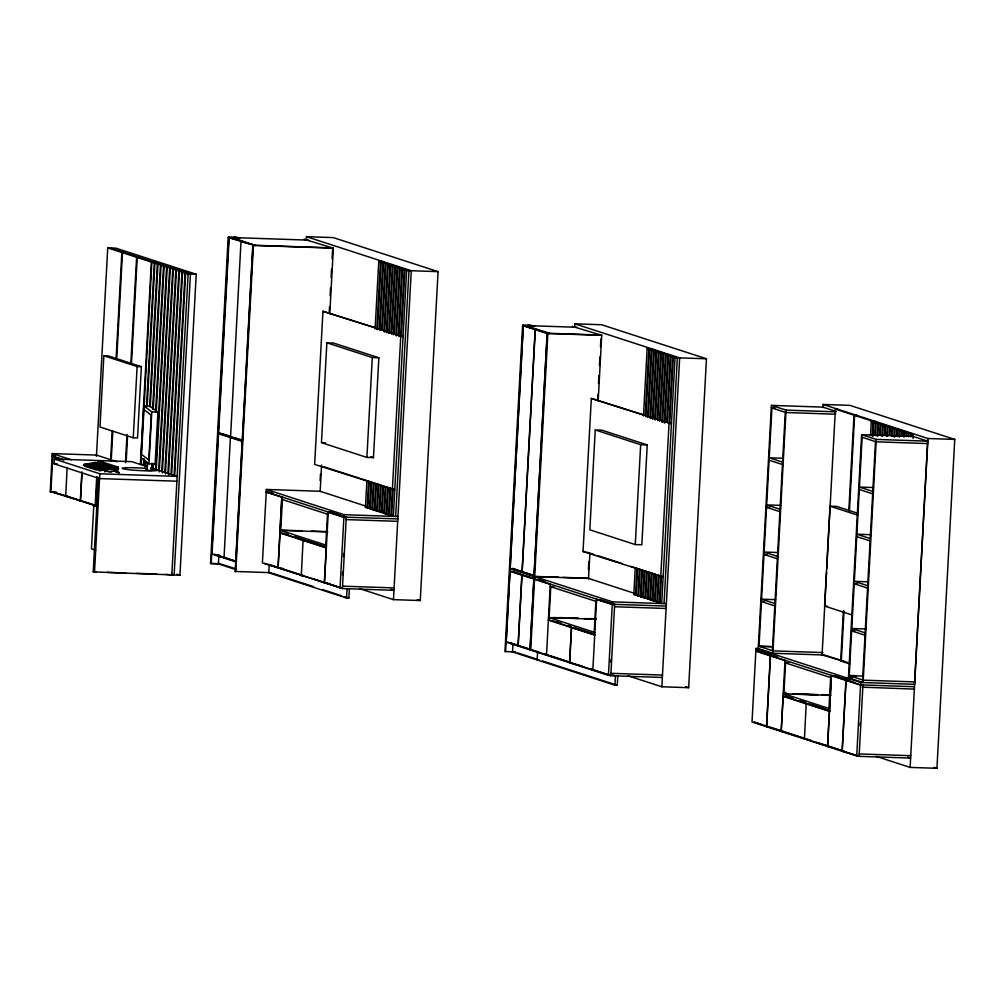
<?xml version="1.0" encoding="UTF-8"?>
<svg xmlns="http://www.w3.org/2000/svg" width="1005" height="1005" viewBox="0 0 1005 1005"><rect width="100%" height="100%" fill="white"/><g stroke="black" fill="none" stroke-linecap="round" stroke-linejoin="round"><path stroke-width="1.5" d="M117.057 461.772L96.442 455.077L52.247 453.582L50.25 491.684L56.305 492.073M50.878 491.885L52.813 456.207M176.893 481.207L99.57 478.581L54.144 463.82L54.396 459.034L131.718 461.659L146.378 466.421M67.147 467.35L65.714 496.432L68.026 496.508M81.895 472.136L80.312 501.181L82.774 501.307M80.463 501.219L82.033 472.187M93.817 504.925L91.442 548.818L95.676 550.187M96.442 456.345L107.736 247.883L115.851 248.147L196.226 274.252L179.933 575.187L93.239 571.883L98.314 478.166M96.719 476.772L95.123 506.256L95.751 506.457L97.347 476.986M103.854 355.745L99.998 426.987L133.263 437.791L137.522 437.929L141.378 366.687L108.113 355.883L103.854 355.745L137.12 366.549L141.378 366.687M94.495 572.285L99.834 473.782L54.396 459.034M110.563 460.918L112.171 431.145M116.078 359.049L121.856 252.456L107.736 247.883M111.191 461.132L112.811 431.346M116.706 359.25L122.484 252.67L124.808 252.745M118.552 472.363A10.201 9.811 -72 0 0 117.66 471.445L112.635 469.034M117.133 471.043C120.412 472.337 110.11 467.689 114.846 469.586A8.392 8.065 -72 0 1 116.429 470.353M125.487 462.576L127.007 434.361M130.826 363.835L136.605 257.255L122.484 252.67M126.19 461.22L127.547 436.132M131.454 364.036L137.233 257.456L139.544 257.531M133.263 437.791L137.12 366.549M140.399 464.235L151.353 262.041L137.233 257.456M143.803 405.744L140.989 457.589L148.966 463.82L155.109 464.109L157.911 412.251L149.933 406.033L143.803 405.744L151.78 411.962L157.911 412.251M140.888 464.385L141.316 456.559M154.154 262.28L151.843 262.192L141.542 454.361L148.803 460.026L151.227 415.203L143.966 409.538M143.338 465.189L143.677 458.921M146.479 407.188L154.28 262.996L151.843 262.192M143.966 465.39L144.305 459.122M147.182 405.832L154.908 263.197L157.232 263.272M144.092 460.014L145.75 461.848L145.373 468.883L147.145 470.265L151.529 470.466L151.931 463.142M149.632 406.623L157.358 263.988L154.908 263.197M150.26 406.824L157.986 264.189L162.747 265.069M147.145 470.265L147.521 463.242L145.75 461.848M148.966 463.82L151.78 411.962M152.622 409.186L160.436 264.993M153.25 409.399L161.064 265.194L163.388 265.27M152.559 468.179L152.81 463.481M155.612 411.761L163.513 265.986L161.064 265.194M153.187 468.38L153.438 463.682M156.24 411.962L164.142 266.187L166.453 266.275M155.637 469.184L166.579 266.991L164.142 266.187M156.265 469.385L167.219 267.192L169.531 267.267M158.715 470.177L169.657 267.983L167.219 267.192M159.255 471.948L170.285 268.184L172.609 268.272M161.78 471.182L172.734 268.988L170.285 268.184M162.333 472.953L173.363 269.189L175.687 269.265M164.858 472.174L175.812 269.981L173.363 269.189M165.398 473.945L176.44 270.182L178.764 270.27M167.936 473.179L178.89 270.986L176.44 270.182M168.476 474.95L179.518 271.187L181.83 271.262M171.013 474.172L181.955 271.978L179.518 271.187M171.641 474.373L182.583 272.179L184.907 272.267M174.091 475.177L185.033 272.983L182.583 272.179M174.719 475.378L185.661 273.184L187.985 273.26M185.661 273.184L188.111 273.976L171.817 574.91L165.913 574.345M220.711 563.993L210.548 563.466L228.21 237.23L240.446 237.821M211.176 563.667L228.839 237.431L228.21 237.23M220.861 433.821L218.537 433.733L212.017 554.107L235.861 561.858L237.72 527.462M243.675 417.49L242.406 440.944L218.575 433.205L229.153 237.733L241.841 241.175M218.902 554.597L218.387 563.918L235.308 569.408M224.014 558.001L230.384 437.59L232.708 437.665M230.56 437.1L240.999 241.577L253.825 245.069M252.82 245.22L253.448 245.421L235.773 571.657L235.145 571.456L252.82 245.22L332.718 247.921L332.115 258.85M237.884 524.334L238.65 510.264M238.813 507.136L239.667 491.508M239.831 488.38L240.685 472.739M240.848 469.611L241.703 453.984M241.866 450.856L242.381 441.471L218.537 433.733M243.926 412.791L244.692 398.721M244.856 395.593L245.71 379.953M245.873 376.825L246.728 361.184M246.891 358.056L247.745 342.429M247.908 339.301L248.75 323.66M248.926 320.532L249.768 304.892M249.944 301.764L251.715 268.925M251.891 265.797L252.732 250.157M365.669 506.055L320.168 491.282L266.312 489.448L266.174 491.847L343.961 517.11L397.829 518.932M272.807 493.593L266.237 492.136L262.393 562.976L342.366 588.264L312.241 578.491M269.189 565.011L268.762 572.775L346.562 598.038L348.873 598.113L349.376 588.792M277.983 568.039L281.815 497.199L266.237 492.136M278.121 568.089L280.031 532.926L288.108 534.874M281.903 496.947L279.968 532.637L326.311 547.687M282.405 499.56L280.734 530.452L327.806 531.859M306.274 239.818L306.437 236.69L333.245 237.595L438.08 271.639L420.266 600.538L393.458 599.633L359.501 588.603M301.286 575.601L303.058 540.401M322.944 311.274L403.055 336.612L322.944 311.274L314.653 464.411L394.764 489.749L324.314 466.873M326.864 342.793L321.449 442.665L366.888 457.413L373.458 457.639L378.86 357.767L333.434 343.019L326.864 342.793L372.29 357.554L378.86 357.767M320.118 480.503L320.457 474.197M329.163 313.485L329.527 306.751M330.117 295.772L330.545 287.945M331.11 277.581L331.562 269.126M320.155 491.633L321.587 465.101M329.791 313.686L333.346 248.135L303.975 239.265L306.425 240.069M325.808 545.087L327.479 514.196M324.464 583.126L328.246 511.997L332.856 512.161M340.042 588.189L343.886 517.349L328.296 512.286M343.961 517.11L344.099 514.711L266.312 489.448M342.504 575.124L342.68 572.021M343.509 556.544L343.685 553.441M391.108 589.382L393.973 590.312L342.416 588.553L346.285 517.186M346.562 598.038L347.064 588.716M366.888 457.413L372.29 357.554M368.621 481.282L367.189 507.889L365.431 507.324L366.875 480.704M375.104 328.836L378.747 261.514L383.382 261.677M376.85 329.401L380.493 262.079L378.747 261.514M371.875 508.744L367.817 508.103L369.25 481.483M377.478 329.615L381.121 262.292L383.445 262.368M369.564 508.668L370.996 482.048M379.312 328.61L382.867 262.858L381.121 262.292M371.636 482.249L370.192 508.869L374.249 509.51M379.852 330.381L383.495 263.059L387.566 263.699M371.938 509.435L373.383 482.815M381.686 329.389L385.254 263.624M376.636 510.289L372.566 509.636L374.011 483.028M382.315 329.59L385.882 263.825L388.194 263.913M374.312 510.213L375.757 483.593M383.973 331.725L387.629 264.403L385.882 263.825M378.131 484.36L376.687 510.98L374.94 510.414L376.385 483.794M384.614 331.926L388.257 264.604L390.568 264.679M386.36 332.492L390.003 265.169L388.257 264.604M380.506 485.139L379.061 511.746L377.315 511.181L378.759 484.573M386.988 332.693L390.631 265.37L392.955 265.458M388.734 333.271L392.377 265.936L390.631 265.37M381.134 485.34L379.689 511.96L383.759 512.6M389.362 333.472L393.005 266.149L395.329 266.224M381.435 512.525L382.88 485.905M391.196 332.467L394.751 266.714L393.005 266.149M383.508 486.106L382.076 512.726L386.134 513.379M391.736 334.238L395.38 266.915L397.704 266.991M383.822 513.291L385.254 486.684M393.483 334.803L397.126 267.481L395.38 266.915M388.508 514.145L384.45 513.505L385.882 486.885M394.199 333.446L397.754 267.694L400.078 267.77M386.196 514.07L387.641 487.45M395.857 335.582L399.513 268.26L397.754 267.694M390.015 488.216L388.571 514.836L386.825 514.271L388.269 487.651M396.485 335.783L400.141 268.461L402.452 268.536M398.319 334.791L401.887 269.026L400.141 268.461M390.644 488.43L389.199 515.037L390.945 515.615L400.744 336.537M398.872 336.549L402.515 269.227L404.827 269.315M400.694 335.557L404.261 269.805L402.515 269.227M393.018 489.196L391.573 515.816L393.319 516.382L406.636 270.571L404.889 270.006L401.322 335.758M395.643 516.457L408.96 270.647L381.071 261.589M393.458 599.633L411.271 270.734L306.437 236.69M534.861 325.859L522.625 325.256L504.962 651.504L515.741 652.044M505.59 651.705L523.253 325.469L522.625 325.256M530.012 649.871L506.181 642.132L510.012 571.292L533.843 579.031L530.012 649.871L532.336 649.959M523.316 325.758L510.176 568.365L534.007 576.104L547.147 333.497L523.316 325.758L549.471 333.572M512.965 644.167L512.55 651.944L614.934 685.184L617.258 685.272L617.761 675.95M522.022 572.209L535.163 329.602L537.625 329.728M518.165 646.027L521.997 575.187M522.16 572.26L535.301 329.64M547.235 333.245L547.863 333.459L530.69 650.373L530.062 650.16L547.235 333.245L601.091 335.08M537.575 652.157L537.147 659.933L539.471 660.009M546.506 655.235L550.288 584.106M574.646 326.964L574.822 323.836L601.618 324.741L706.465 358.785L688.651 687.684L661.843 686.779L627.886 675.749M569.534 662.71L571.443 627.56L594.043 634.23M571.581 627.597L569.672 662.76L582.071 666.101M630.864 566.418L663.149 576.895L583.038 551.557L591.329 398.432L671.441 423.771L591.329 398.432M595.249 429.952L589.835 529.811L635.261 544.572L641.843 544.785L647.245 444.926L601.819 430.165L595.249 429.952L640.675 444.7L647.245 444.926M588.39 569.596L588.83 561.443M597.548 400.643L597.887 394.4M598.477 383.47L598.892 375.669M599.445 365.519L599.91 356.938M600.462 346.825L600.877 339.037M588.528 578.83L589.885 553.843M598.176 400.857L601.719 335.281L572.36 326.424L574.797 327.215M594.194 632.233L595.865 601.342M592.837 670.285L596.618 599.156M596.581 670.825L610.751 675.423L608.427 675.335L612.271 604.495L596.681 599.445L614.583 604.583L612.271 604.495M666.215 606.09L612.346 604.256L612.485 601.857L534.685 576.606L588.553 578.428L634.055 593.201M610.889 662.27L611.065 659.167M662.345 677.458L610.801 675.712L614.671 604.332L600.374 599.696M614.934 685.184L615.437 675.863L612.51 674.908M635.261 544.572L640.675 444.7M637.886 595.123L633.816 594.47L635.261 567.863M643.489 415.995L647.132 348.66L651.768 348.823M635.562 595.048L637.007 568.428M645.323 414.99L648.878 349.238L647.132 348.66M637.635 568.629L636.19 595.249L640.889 596.103M645.863 416.761L649.506 349.439L651.83 349.514M637.936 595.814L639.381 569.194M647.609 417.326L651.253 350.004L649.506 349.439M640.009 569.408L638.577 596.015L642.635 596.668M648.326 415.97L651.881 350.205L654.205 350.293M640.323 596.581L641.755 569.973M649.984 418.105L653.627 350.77L651.881 350.205M644.142 570.74L642.698 597.359L640.951 596.794L642.383 570.174M650.612 418.306L654.255 350.984L656.579 351.059M652.358 418.871L656.014 351.549L654.255 350.984M646.517 571.518L645.072 598.126L643.326 597.56L644.77 570.941M652.986 419.072L656.642 351.75L658.953 351.825M654.732 419.638L658.388 352.315L656.642 351.75M647.145 571.719L645.7 598.339L649.77 598.98M655.373 419.851L659.016 352.529L661.328 352.604M647.446 598.905L648.891 572.285M657.195 418.846L660.762 353.094L659.016 352.529M649.519 572.486L648.074 599.106L652.145 599.746M657.747 420.618L661.391 353.295L663.715 353.371M649.82 599.671L651.265 573.051M659.494 421.183L663.137 353.861L661.391 353.295M654.519 600.525L650.449 599.872L651.893 573.265M660.21 419.826L663.765 354.061L667.835 354.715M652.195 600.45L653.639 573.83M661.868 421.962L665.511 354.639M656.014 574.596L654.582 601.216L652.835 600.651L654.268 574.031M662.496 422.163L666.139 354.84L668.463 354.916M664.242 422.728L667.885 355.406L666.139 354.84M656.642 574.81L655.21 601.417L659.267 602.07M664.87 422.929L668.513 355.607L670.838 355.695M656.956 601.982L658.401 575.375M666.704 421.937L670.26 356.172L668.513 355.607M659.029 575.576L657.584 602.196L659.33 602.761L672.647 356.951L670.9 356.386L667.333 422.138M661.403 576.342L659.958 602.962L661.705 603.528L675.021 357.717L673.275 357.152L669.707 422.917M664.029 603.616L677.332 357.805L649.456 348.748M661.843 686.779L679.656 357.881L574.822 323.836M759.014 648.552L755.936 648.439L755.798 650.838L860.644 684.882L914.5 686.716M771.425 405.379L758.247 648.527L772.87 653.275L786.048 410.128L771.425 405.379L822.969 407.125M770.345 655.838L766.501 726.678L768.825 726.753L764.478 725.334M770.42 655.587L770.559 653.187L824.427 655.021L849.614 663.199M766.652 726.716L770.483 655.876M772.38 650.675L785.282 412.314M785.056 660.335L781.136 731.426L783.586 731.54M781.274 731.464L783.171 696.314L829.376 711.314L827.467 746.464L829.929 746.589M785.395 696.88L785.646 692.231M804.44 738.989L806.198 703.789L808.661 703.915M822.944 407.59L823.108 404.462L849.916 405.367L954.75 439.411L936.936 768.31L910.128 767.405L876.172 756.376M852.441 615.085L824.603 606.053L830.017 506.181L836.587 506.407L857.102 513.065M826.575 571.958L822.077 654.933L842.994 661.051M826.738 568.817L835.394 409.123L837.718 409.198M828.962 708.475L830.633 677.571M831.386 675.385L829.452 711.075L783.121 696.025M827.605 746.514L831.449 675.674L833.761 675.749M840.67 660.976L843.383 610.864M848.81 510.666L853.986 415.166L835.394 409.123M849.878 663.966L841.298 661.177L844.012 611.078M849.439 510.867L854.614 415.367L856.938 415.442M846.072 680.423L842.228 751.263L859.036 756.049L856.712 755.961L752.016 721.967L755.861 651.127L784.968 660.587M861.637 434.663L848.459 677.81L863.094 682.558L876.26 439.411L861.637 434.663L913.181 436.421M862.127 437.263L849.225 675.624L863.282 676.101M870.518 435.542L871.272 421.447L875.531 421.484M872.265 436.107L873.018 422.012L871.272 421.447M872.893 436.308L873.647 422.226L875.971 422.301M856.712 755.961L860.556 685.121L831.449 675.674M860.644 684.882L860.77 682.483L755.936 648.439M874.727 435.316L875.405 422.791L873.647 422.226M875.355 435.517L876.033 422.992L878.345 423.067M860.104 725.861L860.267 722.771M862.591 679.958L875.493 441.61M907.716 757.129L910.643 758.084L859.099 756.338L862.956 684.958M877.101 436.082L877.78 423.557L876.033 422.992M877.729 436.296L878.408 423.771L882.465 424.411M879.563 435.291L880.154 424.336M880.192 435.492L880.782 424.537L883.106 424.613M881.938 436.07L882.528 425.102L880.782 424.537M882.566 436.27L883.156 425.303L885.48 425.391M884.4 435.266L884.903 425.881L883.156 425.303M885.028 435.479L885.531 426.082L887.855 426.158M886.774 436.044L887.277 426.648L885.531 426.082M887.402 436.245L887.905 426.849L890.229 426.937M889.237 435.253L889.651 427.414L887.905 426.849M889.865 435.454L890.292 427.627L892.603 427.703M891.611 436.019L892.038 428.193L890.292 427.627M892.239 436.22L892.666 428.394L894.978 428.469M893.985 436.786L894.412 428.959L892.666 428.394M894.613 436.999L895.04 429.173L899.111 429.813M896.447 435.994L896.787 429.738M897.076 436.195L897.415 429.939L899.739 430.014M898.822 436.773L899.161 430.504L897.415 429.939M899.45 436.974L899.789 430.705L902.113 430.793M901.284 435.969L901.535 431.283L899.789 430.705M901.912 436.183L902.163 431.484L906.234 432.125M903.658 436.748L903.91 432.05M904.286 436.949L904.538 432.25L906.862 432.326M906.121 435.956L906.296 432.816L904.538 432.25M906.749 436.157L906.925 433.029L909.236 433.105M908.495 436.723L908.671 433.595L906.925 433.029M910.819 436.798L910.982 433.67L854.614 415.367M913.055 438.444L913.306 433.745L908.671 433.595M914.5 684.305L927.678 441.157L913.043 436.409M910.128 767.405L927.942 438.507L823.108 404.462M116.743 471.207L118.314 468.632M104.809 471.873L105.512 471.169A9.208 8.844 -72 0 1 111.153 468.92L112.673 469.046M108.867 471.709L111.982 471.559A8.97 7.776 30.5 0 1 112.372 471.445L112.422 471.433A9.648 8.266 29 0 1 112.862 471.332L112.924 471.32A9.924 8.392 27.7 0 1 113.527 471.232L113.603 471.219A4.698 3.92 26.4 0 1 114.997 471.27L115.073 471.282A4.108 3.467 27.7 0 1 115.65 471.433M119.344 472.677L117.572 472.099M114.872 469.423L114.985 469.762M114.834 469.561L114.997 469.473A1.307 1.256 -72 0 1 116.58 470.29L116.555 470.403A8.392 8.065 -72 0 1 117.535 471.395M84.093 465.491L86.066 465.139M85.777 466.044L87.925 465.704M92.862 464.75L94.772 464.574M97.51 463.205L96.304 463.418M98.377 465.767L95.764 465.591M99.432 463.82L95.94 463.305L109.419 466.923M97.925 463.958L102.485 463.694M94.947 466.684L98.088 466.885L96.656 466.395M92.083 468.079L94.319 467.702M100.827 464.272L102.033 464.574M94.721 467.664L96.706 467.614L92.209 468.079M102.296 465.353L104.319 465.428L101.681 464.448M107.309 466.307L104.017 465.215M103.904 467.539L101.656 467.589L102.485 467.777M105.739 466.672L105.01 466.471L107.384 466.282M102.322 467.802L105.236 467.978L103.201 467.991M108.226 465.617L111.455 465.755L109.419 465.767M98.704 470.227L101.693 469.699M108.879 465.805L110.45 465.428M108.452 466.747L107.975 466.483M109.796 467.25L112.573 466.785M111.228 466.596L112.208 466.622M111.379 471.785L104.558 471.232L106.153 471.081M98.905 463.632L97.322 463.72M100.085 464.034L101.015 464.235L98.993 464.272M106.794 466.169L105.249 466.32M112.736 468.029L109.759 467.036L112.271 466.747M103.854 469.649L104.369 469.561M115.148 467.614L112.598 466.722M94.658 464.009L96.656 464.009L93.993 463.782M95.864 463.808L98.754 463.493L101.116 464.385M92.171 465.654L94.319 465.629M91.844 466.81L94.696 466.961L92.498 466.923M109.859 467.225L108.063 467.162M111.392 468.267L108.892 467.35M111.078 468.418L110.047 467.991M90.312 465.001L92.272 465.014L88.628 464.699M97.636 463.167L95.437 463.066M94.395 465.127L96.354 465.139L92.988 464.75M103.251 466.785L105.311 466.797M99.432 468.267C97.02 469.423 99.194 467.815 102.799 468.393M102.56 468.405L96.392 469.461L99.52 470.39M83.377 465.34L89.282 464.335M96.643 463.079L102.548 462.074L118.276 467.174L118.477 468.619L110.99 469.875M89.948 464.31L83.754 465.378L93.867 468.682M98.465 467.815L101.467 467.3M99.03 467.827L101.832 467.338M94.282 469.197L96.581 468.795M104.771 467.903L107.321 467.451M99.106 470.441L118.276 467.174M99.382 470.843L108.389 469.31M115.487 469.913L118.414 469.423M84.269 464.31L86.757 464.385M89.118 463.481L91.794 463.607M86.694 464.398L84.244 464.323M91.731 463.632L89.093 463.493M92.674 463.368C97.498 463.757 88.427 462.627 93.93 463.167M88.189 464.373L89.897 464.235M93.201 463.607L94.91 463.456M87.536 464.674C82.309 464.247 91.38 465.302 86.229 464.888M92.385 463.845L93 464.059M101.141 462.451L99.018 462.476L100.877 462.325M91.744 464.272L93.741 464.272M93.867 463.82L95.701 463.682M98.792 463.481L98.101 463.28M86.933 465.177L92.196 466.144M92.272 464.498L93.98 464.36M102.447 462.865L103.163 463.066L101.141 463.079M91.618 464.8L89.646 464.787M102.02 463.418L104.017 463.418M92.937 465.227L91.38 465.353M95.701 464.913L93.98 465.051M99.269 464.373L101.404 464.348M102.812 463.619L104.809 463.619M94.922 465.365L96.92 465.353M99.269 464.875L97.146 464.9M105.425 463.833L106.141 464.021L104.105 464.046M94.018 466.207L95.588 466.081L92.963 465.868M104.985 464.385L106.982 464.385M94.143 466.307L96.141 466.307M93.792 466.709L92.071 466.797M93.201 467.212L95.689 467.275L93.867 467.438M108.389 464.8L106.43 464.8M104.256 465.981L106.053 465.843M107.962 465.353L109.671 465.215M97.636 467.438L99.771 467.425M102.485 466.609L104.143 466.483M105.249 466.823L100.073 467.149L102.611 466.772M109.357 466.948L107.397 466.948M104.495 467.777L102.121 467.702M102.736 468.405L100.776 468.405M107.598 467.576L105.877 467.714M108.59 467.388L110.299 467.25M101.367 467.978L99.307 467.991L101.97 468.204M96.254 469.436L93.767 468.606M91.091 464.059L93.779 464.247M97.9 464.448L96.141 464.574M100.55 465.315L98.528 465.315L101.153 465.529M97.259 467.853C92.083 467.652 101.003 468.255 95.839 468.091M106.216 467.149L104.168 467.162L106.832 467.375M107.711 467.689L104.319 468.317M96.643 462.865L94.922 462.978M98.741 464.134L102.359 464.787M98.515 464.674L96.153 464.574M93.503 465.453L91.832 465.579M101.392 465.001L103.301 465.001M105.776 464.586L108.452 464.775M97.586 465.579L94.897 465.378M99.294 465.516L101.982 465.717L100.148 465.868M106.254 465.981L104.219 466.006M101.505 464.448L100.073 464.75M91.455 465.617L92.133 465.78M88.076 464.272C92.41 463.958 83.93 463.318 88.478 464.498M103.113 465.554C109.457 466.144 97.988 465.152 104.08 465.189M107.146 467.451L105.161 467.501M101.53 462.539L99.985 462.627M96.782 464.109L95.726 464.36M98.314 465.227L99.432 464.976M108.54 464.888L107.485 465.139M97.447 466.119L98.503 465.868M99.809 468.707L96.92 468.393L97.887 468.745M94.972 462.991L97.46 463.041M102.347 463.544L104.507 463.493M99.005 464.75L96.455 464.712M105.324 464.511L107.472 464.461M100.927 464.913L103.088 464.875M95.915 465.692L98.402 465.755M91.204 466.571L93 466.433L86.907 465.189M96.643 466.383L94.118 466.333M108.427 466.609L107.083 466.86M100.312 468.33L99.608 468.104M100.111 467.149C90.814 465.579 112.158 465.679 98.691 466.609M105.211 468.745L104.558 468.531M100.073 462.79C106.58 462.84 95.488 462.752 97.799 463.305M92.535 465.792L94.985 465.843M89.194 464.712L91.015 464.561M93.277 464.838L92.246 464.511M109.495 467.614L112.233 466.923M228.839 237.431L308.736 240.145M253.448 245.421L333.346 248.135M255.308 245.547L229.153 237.733M121.856 252.456L124.168 252.544M380.493 262.079L382.817 262.167M382.867 262.858L385.82 263.134M387.629 264.403L389.94 264.478M390.003 265.169L392.327 265.245M136.605 257.255L138.916 257.33M392.377 265.936L394.701 266.024M394.751 266.714L397.076 266.79M397.126 267.481L399.45 267.569M399.513 268.26L401.824 268.335M401.887 269.026L404.198 269.101M404.261 269.805L406.573 269.88M404.889 270.006L407.213 270.081M151.353 262.041L153.665 262.117M406.636 270.571L438.08 271.639M154.28 262.996L156.604 263.071M157.358 263.988L160.31 264.277M163.513 265.986L165.825 266.061M166.579 266.991L168.903 267.066M169.657 267.983L171.981 268.059M172.734 268.988L175.058 269.064M175.812 269.981L178.124 270.056M178.89 270.986L181.202 271.061M181.955 271.978L184.279 272.054M185.033 272.983L187.357 273.059M188.111 273.976L196.226 274.252M523.253 325.469L577.121 327.291M547.147 333.497L601.719 335.281M648.878 349.238L651.202 349.313M651.253 350.004L653.577 350.079M653.627 350.77L655.951 350.858M656.014 351.549L658.325 351.624M658.388 352.315L660.7 352.403M660.762 353.094L663.074 353.17M663.137 353.861L666.089 354.149M667.885 355.406L670.209 355.481M670.26 356.172L673.212 356.461M672.647 356.951L674.958 357.026M673.275 357.152L675.586 357.227M675.021 357.717L706.465 358.785M775.043 408.08L771.915 407.98L759.014 646.328L773.071 646.805M786.048 410.128L836.022 411.824M835.896 414.211L785.91 412.515L771.287 407.766M853.986 415.166L856.31 415.241M873.018 422.012L875.342 422.1M875.405 422.791L877.717 422.866M877.78 423.557L880.719 423.846M882.528 425.102L884.852 425.178M884.903 425.881L887.227 425.957M887.277 426.648L889.601 426.723M889.651 427.414L891.975 427.502M892.038 428.193L894.35 428.268M894.412 428.959L897.365 429.248M899.161 430.504L901.485 430.58M901.535 431.283L904.487 431.56M906.296 432.816L908.608 432.904M927.942 438.507L954.75 439.411M876.26 439.411L927.803 441.17M927.678 443.569L876.121 441.811L861.499 437.062M218.575 433.205L220.886 433.281M230.421 437.049L232.871 437.175M230.522 437.627L232.846 437.703M783.284 458.255L769.227 457.778L782.594 462.112M322.768 442.715L325.394 442.803M55.225 456.107L52.185 455.994L63.893 459.8M55.187 456.572L52.863 456.496L63.089 459.813M873.496 487.551L859.438 487.073L872.805 491.407M54.144 463.82L57.235 463.933M99.834 473.782L177.144 476.408L150.775 467.84M780.722 505.389L766.664 504.912L780.031 509.259M769.667 507.412L766.539 507.311L779.905 511.646M50.25 491.684L53.303 491.784M365.431 507.324L367.755 507.399M367.817 508.103L370.129 508.178M372.566 509.636L374.89 509.723M374.94 510.414L377.264 510.49M377.315 511.181L379.639 511.269M384.45 513.505L386.762 513.58M386.825 514.271L389.149 514.346M97.385 506.043L50.966 491.646L67.888 496.47M344.099 514.711L397.967 516.532M870.933 534.685L856.876 534.208L870.242 538.554M343.886 517.349L346.197 517.424L330.62 512.374M346.16 519.585L397.704 521.331M281.789 530.112L302.103 530.803M311.475 531.13L327.09 531.658M778.172 552.524L764.114 552.047L777.481 556.393M767.104 554.559L763.988 554.446L777.355 558.793M583.038 551.557L585.362 551.644M223.864 557.963L226.188 558.039M511.633 568.667L514.711 568.767M868.383 581.82L854.325 581.342L867.692 585.689M857.328 583.855L854.2 583.742L867.566 588.088M210.548 563.466L220.698 563.805M524.321 575.275L521.859 575.149L518.027 645.989L520.49 646.115M535.602 576.443L558.68 577.234M562.938 577.373L587.925 578.227M283.485 568.516L280.357 568.403L303.523 575.928M235.145 571.456L271.174 572.674M301.148 575.564L303.611 575.689L280.445 568.164M553.868 586.807L550.79 586.706L549.107 617.598L595.287 619.168M93.239 571.883L96.329 571.983M107.158 572.36L125.713 572.988M136.529 573.352L156.642 574.031M326.638 583.164L324.326 583.088L326.223 547.926L280.031 532.926M326.7 583.453L329.816 583.553M633.816 594.47L655.222 600.751M775.621 599.671L761.564 599.194L774.93 603.528M342.554 586.166L394.098 587.912M640.951 596.794L643.263 596.87M643.326 597.56L645.65 597.636M764.554 601.693L761.438 601.593L774.805 605.927M650.449 599.872L652.773 599.96M824.603 606.053L827.228 606.141M652.835 600.651L655.147 600.726M612.485 601.857L666.34 603.691M614.545 606.731L666.089 608.477M559.546 617.585L578.29 618.226M589.219 618.59L595.475 618.804M553.102 617.547L577.724 618.389M583.88 618.59L596.191 619.017M865.833 628.967L851.775 628.489L865.142 632.823M854.765 630.989L851.65 630.876L865.016 635.223M770.873 646.554L758.386 646.127L773.008 650.876L822.995 652.572M506.181 642.132L508.492 642.22M533.102 650.21L530.778 650.122L608.427 675.335M530.062 650.16L533.768 650.474M841.298 661.177L843.622 661.252M512.173 651.742L515.113 651.843M788.624 663.049L785.546 662.936L783.875 693.827L830.042 695.397M546.368 655.185L548.68 655.26L544.434 653.891M850.155 675.473L856.398 675.687M852.303 677.948L846.147 677.734L846.009 680.134L849.087 680.234M592.699 670.235L595.161 670.36M914.764 681.918L863.22 680.171L848.597 675.423M848.383 680.498L845.934 680.372L842.09 751.212L844.414 751.3M610.94 673.312L662.483 675.059M860.77 682.483L914.638 684.317M860.556 685.121L862.868 685.209M914.374 689.103L862.202 687.156M784.943 693.5L788.058 693.613M799 693.978L817.743 694.618M827.115 694.932L830.231 695.045M787.87 693.789L783.247 693.626L829.59 708.676M792.48 693.94L817.103 694.782M821.726 694.932L830.959 695.246M859.225 753.938L910.769 755.685M144.871 461.81L147.521 463.242M100.952 469.775L100.337 469.637M113.628 469.235L115.135 469.762M115.663 471.433L116.643 471.873A2.864 2.575 36.6 0 0 116.995 472.036L117.032 472.061A2.6 2.374 41.2 0 0 117.447 472.212L117.484 472.224A2.538 0.867 35.4 0 0 119.042 472.752M822.831 407.125L836.122 411.397M532.16 325.582L528.027 324.916L529.849 325.507M525.577 325.545L549.547 333.333M237.745 237.544L233.612 236.879L235.434 237.469M231.426 237.519L255.396 245.308M769.089 460.177L782.455 464.511M859.3 489.473L872.667 493.807M110.06 247.959L190.435 274.051L174.129 574.998L171.692 574.194M830.017 506.181L857.855 515.226M856.75 536.607L870.116 540.941M370.531 456.685L373.458 457.639M222.369 433.758L229.781 436.17M234.353 437.652L241.765 440.064M586.832 552.122L594.169 554.496M597.096 555.451L622.057 563.554M220.811 433.532L229.266 436.27M233.499 437.652L241.954 440.391M369.224 507.877L392.704 515.502M512.487 568.441L522.864 571.807M524.484 572.335L531.884 574.747M512.412 568.692L532.148 575.099M510.088 568.616L534.057 576.393M268.498 491.922L272.782 493.317M330.557 512.085L340.569 515.326M538.316 579.546L545.464 581.857M758.122 650.913L777.129 657.094M835.168 675.938L845.406 679.267M512.336 571.38L521.218 574.257M525.803 575.752L533.203 578.151M536.934 579.37L545.439 582.121M758.172 651.202L771.212 655.436M772.807 655.951L777.141 657.37M835.218 676.227L845.356 679.518M849.841 680.975L854.187 682.382M509.962 571.003L533.931 578.792M534.56 578.993L612.346 604.256M534.622 579.282L550.2 584.345M281.777 499.347L328.107 514.397M550.162 586.505L596.493 601.543M784.918 662.735L831.261 677.785M101.832 463.481L102.962 463.845M104.796 464.448L105.94 464.813M97.397 467.425L98.704 467.84M94.294 466.471L95.437 466.848M96.932 467.338L98.578 467.865M52.247 453.582L71.38 459.8M93.163 467.225L93.817 467.425M85.237 466.383L92.297 468.669M94.093 469.26L96.053 469.888M280.106 530.238L326.437 545.288M548.479 617.397L594.822 632.434M283.737 533.19L288.083 534.597M295.319 536.946L304.013 539.773M305.457 540.238L324.753 546.506M556.469 621.756L560.815 623.163M568.051 625.512L570.941 626.454M573.842 627.396L594.621 634.142M785.433 696.101L792.681 698.45M799.917 700.799L805.709 702.683M810.055 704.09L825.984 709.266M295.294 537.21L303.937 540.024M305.52 540.527L325.67 547.072M552.172 620.625L560.803 623.427M568.001 625.763L570.878 626.705M785.495 696.39L792.694 698.726M799.892 701.063L805.646 702.935M810.105 704.379L830.256 710.924M548.353 619.796L594.696 634.833M548.403 620.085L594.608 635.085M417.314 599.583L420.266 600.538M685.699 686.729L688.651 687.684M933.984 767.355L936.936 768.31M69.496 496.985L82.636 501.256M84.232 501.771L95.927 505.565M53.202 491.973L82.699 501.545M84.169 502.023L97.435 506.332M268.963 564.433L278.888 567.662M509.975 642.698L520.339 646.064M521.959 646.592L530.854 649.469M534.522 650.662L538.768 652.044M550.263 655.775L570.413 662.32M590.701 668.915L595.023 670.31M754.34 722.042L761.589 724.404M770.408 727.268L783.448 731.502M785.031 732.017L805.181 738.562M806.764 739.064L811.073 740.471M816.839 742.343L829.791 746.552M831.374 747.067L842.969 750.823M264.629 563.303L278.925 567.938M304.98 576.393L342.416 588.553M509.824 642.924L532.386 650.248M534.446 650.913L595.073 670.599M596.505 671.064L610.801 675.712M754.253 722.294L783.511 731.791M784.955 732.256L805.231 738.838M806.676 739.316L859.099 756.338M214.341 554.195L235.208 560.966M214.253 554.433L234.002 560.84M272.556 573.327L313.648 586.681M322.454 589.533L341.537 595.739M344.476 596.681L348.873 598.113M517.763 652.961L536.57 659.066M542.399 660.963L617.258 685.272M218.261 563.202L220.082 563.792M222.118 564.446L236.225 569.031M176.955 574.219L179.933 575.187M116.442 470.566L116.316 470.202A1.307 1.256 -72 0 0 114.746 469.385M145.863 461.395L146.655 463.192M102.548 462.074L102.749 463.519M150.989 468.87A17.65 1.294 3.1 0 1 147.961 470.868A17.65 1.294 3.1 0 1 122.258 468.418A17.65 1.294 3.1 0 1 145.65 468.368M112.874 469.059A8.392 8.065 -72 0 1 115.399 469.825M116.555 472.011A2.538 1.118 21.6 0 1 115.889 471.822M98.892 469.046L103.44 468.606L98.993 469.021M94.018 462.639L96.116 462.627L94.118 462.639M97.724 462.011L99.822 461.999L97.724 462.011M90.324 463.845L92.548 463.933L90.324 463.845M103.364 463.845L105.575 463.933L103.364 463.845M101.857 466.395L103.955 466.383L101.957 466.383"/></g></svg>
